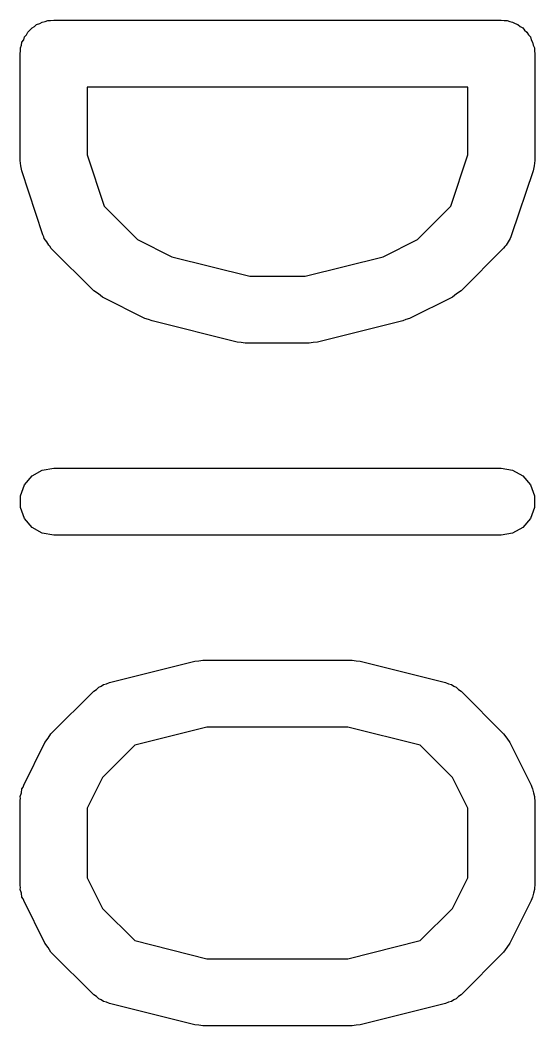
# Model space of a CAD drawing. Extents: x 26 to 276, y -105 to -8.
# Drawn here: x 256.819 to 257.969, y -40.659 to -38.413 of the extents above; entities that cross this region are included whole.
import ezdxf

# ---------------------------------------------------------------- set-up
doc = ezdxf.new("R2010")
doc.units = 0
doc.header["$MEASUREMENT"] = 0
doc.layers.add('BLACK', color=7, linetype='CONTINUOUS')

msp = doc.modelspace()

# ---------------------------------------------------------------- linework, layer by layer
at = {"layer": 'Black'}
for p, q in [((256.868, -38.4179), (256.875, -38.4167)), ((256.875, -38.4167), (256.881, -38.4145)), ((256.881, -38.4145), (256.887, -38.4145)), ((256.887, -38.4145), (256.894, -38.4133)), ((256.894, -38.4133), (257.894, -38.4133)), ((257.894, -38.4133), (257.9, -38.4145)), ((257.9, -38.4145), (257.907, -38.4145)), ((257.907, -38.4145), (257.913, -38.4167)), ((257.913, -38.4167), (257.919, -38.4179)), ((256.836, -38.4401), (256.841, -38.4359)), ((256.841, -38.4359), (256.846, -38.4309)), ((256.846, -38.4309), (256.851, -38.4276)), ((256.851, -38.4276), (256.856, -38.4234)), ((256.856, -38.4234), (256.863, -38.4211)), ((256.863, -38.4211), (256.868, -38.4179)), ((257.919, -38.4179), (257.925, -38.4211)), ((257.925, -38.4211), (257.931, -38.4234)), ((257.931, -38.4234), (257.936, -38.4276)), ((257.936, -38.4276), (257.942, -38.4309)), ((257.942, -38.4309), (257.946, -38.4359)), ((257.946, -38.4359), (257.951, -38.4401)), ((256.823, -38.4627), (256.827, -38.457)), ((256.827, -38.457), (256.829, -38.4508)), ((256.829, -38.4508), (256.833, -38.4458)), ((256.833, -38.4458), (256.836, -38.4401)), ((257.951, -38.4401), (257.955, -38.4458)), ((257.955, -38.4458), (257.959, -38.4508)), ((257.959, -38.4508), (257.961, -38.457)), ((257.961, -38.457), (257.964, -38.4627)), ((256.819, -38.4883), (256.82, -38.4819)), ((256.82, -38.4753), (256.822, -38.4691)), ((256.82, -38.4819), (256.82, -38.4753)), ((256.822, -38.4691), (256.823, -38.4627)), ((257.964, -38.4627), (257.965, -38.4691)), ((257.965, -38.4691), (257.968, -38.4753)), ((257.968, -38.4753), (257.968, -38.4819)), ((257.968, -38.4819), (257.969, -38.4883)), ((256.819, -38.7264), (256.819, -38.4883)), ((257.969, -38.4883), (257.969, -38.7264)), ((256.969, -38.5633), (256.969, -38.7143)), ((257.819, -38.5633), (256.969, -38.5633)), ((257.819, -38.7143), (257.819, -38.5633)), ((256.821, -38.7383), (256.819, -38.7264)), ((256.969, -38.7143), (257.007, -38.8288)), ((257.781, -38.8288), (257.819, -38.7143)), ((257.969, -38.7264), (257.967, -38.7383)), ((256.823, -38.7501), (256.821, -38.7383)), ((256.87, -38.893), (256.823, -38.7501)), ((257.965, -38.7501), (257.917, -38.893)), ((257.967, -38.7383), (257.965, -38.7501)), ((257.007, -38.8288), (257.081, -38.9029)), ((257.707, -38.9029), (257.781, -38.8288)), ((256.872, -38.8968), (256.87, -38.893)), ((256.873, -38.901), (256.872, -38.8968)), ((256.879, -38.9082), (256.873, -38.901)), ((256.883, -38.9159), (256.879, -38.9082)), ((257.081, -38.9029), (257.158, -38.9414)), ((257.63, -38.9414), (257.707, -38.9029)), ((257.909, -38.9082), (257.905, -38.9159)), ((257.914, -38.901), (257.909, -38.9082)), ((257.915, -38.8968), (257.914, -38.901)), ((257.917, -38.893), (257.915, -38.8968)), ((256.886, -38.9188), (256.883, -38.9159)), ((256.888, -38.9223), (256.886, -38.9188)), ((256.984, -39.0176), (256.888, -38.9223)), ((257.899, -38.9223), (257.804, -39.0176)), ((257.902, -38.9188), (257.899, -38.9223)), ((257.905, -38.9159), (257.902, -38.9188)), ((257.158, -38.9414), (257.332, -38.9848)), ((257.456, -38.9848), (257.63, -38.9414)), ((257.332, -38.9848), (257.456, -38.9848)), ((256.994, -39.0244), (256.984, -39.0176)), ((257.804, -39.0176), (257.794, -39.0244)), ((257.003, -39.0316), (256.994, -39.0244)), ((257.098, -39.0792), (257.003, -39.0316)), ((257.785, -39.0316), (257.689, -39.0792)), ((257.794, -39.0244), (257.785, -39.0316)), ((257.106, -39.0816), (257.098, -39.0792)), ((257.114, -39.0849), (257.106, -39.0816)), ((257.304, -39.1325), (257.114, -39.0849)), ((257.674, -39.0849), (257.483, -39.1325)), ((257.681, -39.0816), (257.674, -39.0849)), ((257.689, -39.0792), (257.681, -39.0816)), ((257.313, -39.1332), (257.304, -39.1325)), ((257.322, -39.1348), (257.313, -39.1332)), ((257.465, -39.1348), (257.322, -39.1348)), ((257.474, -39.1332), (257.465, -39.1348)), ((257.483, -39.1325), (257.474, -39.1332)), ((256.846, -39.4309), (256.868, -39.4179)), ((256.868, -39.4179), (256.894, -39.4133)), ((256.894, -39.4133), (257.894, -39.4133)), ((257.894, -39.4133), (257.919, -39.4179)), ((257.919, -39.4179), (257.942, -39.4309)), ((256.829, -39.4508), (256.846, -39.4309)), ((257.942, -39.4309), (257.959, -39.4508)), ((256.82, -39.4753), (256.829, -39.4508)), ((257.959, -39.4508), (257.968, -39.4753)), ((256.82, -39.5014), (256.82, -39.4753)), ((257.968, -39.4753), (257.968, -39.5014)), ((256.829, -39.5258), (256.82, -39.5014)), ((257.968, -39.5014), (257.959, -39.5258)), ((256.846, -39.5458), (256.829, -39.5258)), ((257.959, -39.5258), (257.942, -39.5458)), ((256.868, -39.5588), (256.846, -39.5458)), ((256.894, -39.5633), (256.868, -39.5588)), ((257.919, -39.5588), (257.894, -39.5633)), ((257.942, -39.5458), (257.919, -39.5588)), ((257.894, -39.5633), (256.894, -39.5633)), ((257.019, -39.8918), (257.209, -39.8441)), ((257.209, -39.8441), (257.218, -39.8435)), ((257.218, -39.8435), (257.227, -39.8419)), ((257.227, -39.8419), (257.561, -39.8419)), ((257.561, -39.8419), (257.57, -39.8435)), ((257.57, -39.8435), (257.579, -39.8441)), ((257.579, -39.8441), (257.769, -39.8918)), ((257, -39.9), (257.005, -39.8965)), ((257.005, -39.8965), (257.012, -39.8947)), ((257.012, -39.8947), (257.019, -39.8918)), ((257.769, -39.8918), (257.776, -39.8947)), ((257.776, -39.8947), (257.783, -39.8965)), ((257.783, -39.8965), (257.788, -39.9)), ((256.888, -40.0067), (256.984, -39.9115)), ((256.984, -39.9115), (256.99, -39.9074)), ((256.99, -39.9074), (256.995, -39.9024)), ((256.995, -39.9024), (257, -39.9)), ((257.788, -39.9), (257.793, -39.9024)), ((257.793, -39.9024), (257.798, -39.9074)), ((257.798, -39.9074), (257.804, -39.9115)), ((257.804, -39.9115), (257.899, -40.0067)), ((256.882, -40.0166), (256.888, -40.0067)), ((257.236, -39.9919), (257.075, -40.0322)), ((257.551, -39.9919), (257.236, -39.9919)), ((257.713, -40.0322), (257.551, -39.9919)), ((257.899, -40.0067), (257.906, -40.0166)), ((256.827, -40.1215), (256.874, -40.0262)), ((256.874, -40.0262), (256.882, -40.0166)), ((257.075, -40.0322), (257.003, -40.1042)), ((257.785, -40.1042), (257.713, -40.0322)), ((257.906, -40.0166), (257.913, -40.0262)), ((257.913, -40.0262), (257.961, -40.1215)), ((256.826, -40.1256), (256.827, -40.1215)), ((257.003, -40.1042), (256.969, -40.1727)), ((257.819, -40.1727), (257.785, -40.1042)), ((257.961, -40.1215), (257.962, -40.1256)), ((256.819, -40.1464), (256.822, -40.138)), ((256.822, -40.138), (256.823, -40.1293)), ((256.823, -40.1293), (256.826, -40.1256)), ((257.962, -40.1256), (257.964, -40.1293)), ((257.964, -40.1293), (257.966, -40.138)), ((257.966, -40.138), (257.968, -40.1464)), ((256.82, -40.1507), (256.819, -40.1464)), ((256.819, -40.155), (256.82, -40.1507)), ((256.819, -40.3455), (256.819, -40.155)), ((257.968, -40.1464), (257.968, -40.1507)), ((257.968, -40.1507), (257.969, -40.155)), ((257.969, -40.155), (257.969, -40.3455)), ((256.969, -40.1727), (256.969, -40.3278)), ((257.819, -40.3278), (257.819, -40.1727)), ((256.82, -40.3497), (256.819, -40.3455)), ((256.969, -40.3278), (257.003, -40.3963)), ((257.785, -40.3963), (257.819, -40.3278)), ((257.969, -40.3455), (257.968, -40.3497)), ((256.819, -40.354), (256.82, -40.3497)), ((256.822, -40.3625), (256.819, -40.354)), ((256.823, -40.3711), (256.822, -40.3625)), ((257.966, -40.3625), (257.964, -40.3711)), ((257.968, -40.354), (257.966, -40.3625)), ((257.968, -40.3497), (257.968, -40.354)), ((256.826, -40.3749), (256.823, -40.3711)), ((256.827, -40.379), (256.826, -40.3749)), ((256.874, -40.4743), (256.827, -40.379)), ((257.961, -40.379), (257.913, -40.4743)), ((257.962, -40.3749), (257.961, -40.379)), ((257.964, -40.3711), (257.962, -40.3749)), ((257.003, -40.3963), (257.075, -40.4682)), ((257.713, -40.4682), (257.785, -40.3963)), ((256.882, -40.4839), (256.874, -40.4743)), ((257.075, -40.4682), (257.236, -40.5086)), ((257.551, -40.5086), (257.713, -40.4682)), ((257.913, -40.4743), (257.906, -40.4839)), ((256.888, -40.4937), (256.882, -40.4839)), ((256.984, -40.589), (256.888, -40.4937)), ((257.899, -40.4937), (257.804, -40.589)), ((257.906, -40.4839), (257.899, -40.4937)), ((257.236, -40.5086), (257.551, -40.5086)), ((256.99, -40.5931), (256.984, -40.589)), ((256.995, -40.5981), (256.99, -40.5931)), ((257.798, -40.5931), (257.793, -40.5981)), ((257.804, -40.589), (257.798, -40.5931)), ((257, -40.6005), (256.995, -40.5981)), ((257.005, -40.6039), (257, -40.6005)), ((257.012, -40.6058), (257.005, -40.6039)), ((257.019, -40.6087), (257.012, -40.6058)), ((257.209, -40.6563), (257.019, -40.6087)), ((257.769, -40.6087), (257.579, -40.6563)), ((257.776, -40.6058), (257.769, -40.6087)), ((257.783, -40.6039), (257.776, -40.6058)), ((257.788, -40.6005), (257.783, -40.6039)), ((257.793, -40.5981), (257.788, -40.6005)), ((257.218, -40.657), (257.209, -40.6563)), ((257.227, -40.6586), (257.218, -40.657)), ((257.561, -40.6586), (257.227, -40.6586)), ((257.57, -40.657), (257.561, -40.6586)), ((257.579, -40.6563), (257.57, -40.657))]:
    msp.add_line(p, q, dxfattribs=at)

doc.saveas('drawing.dxf')
